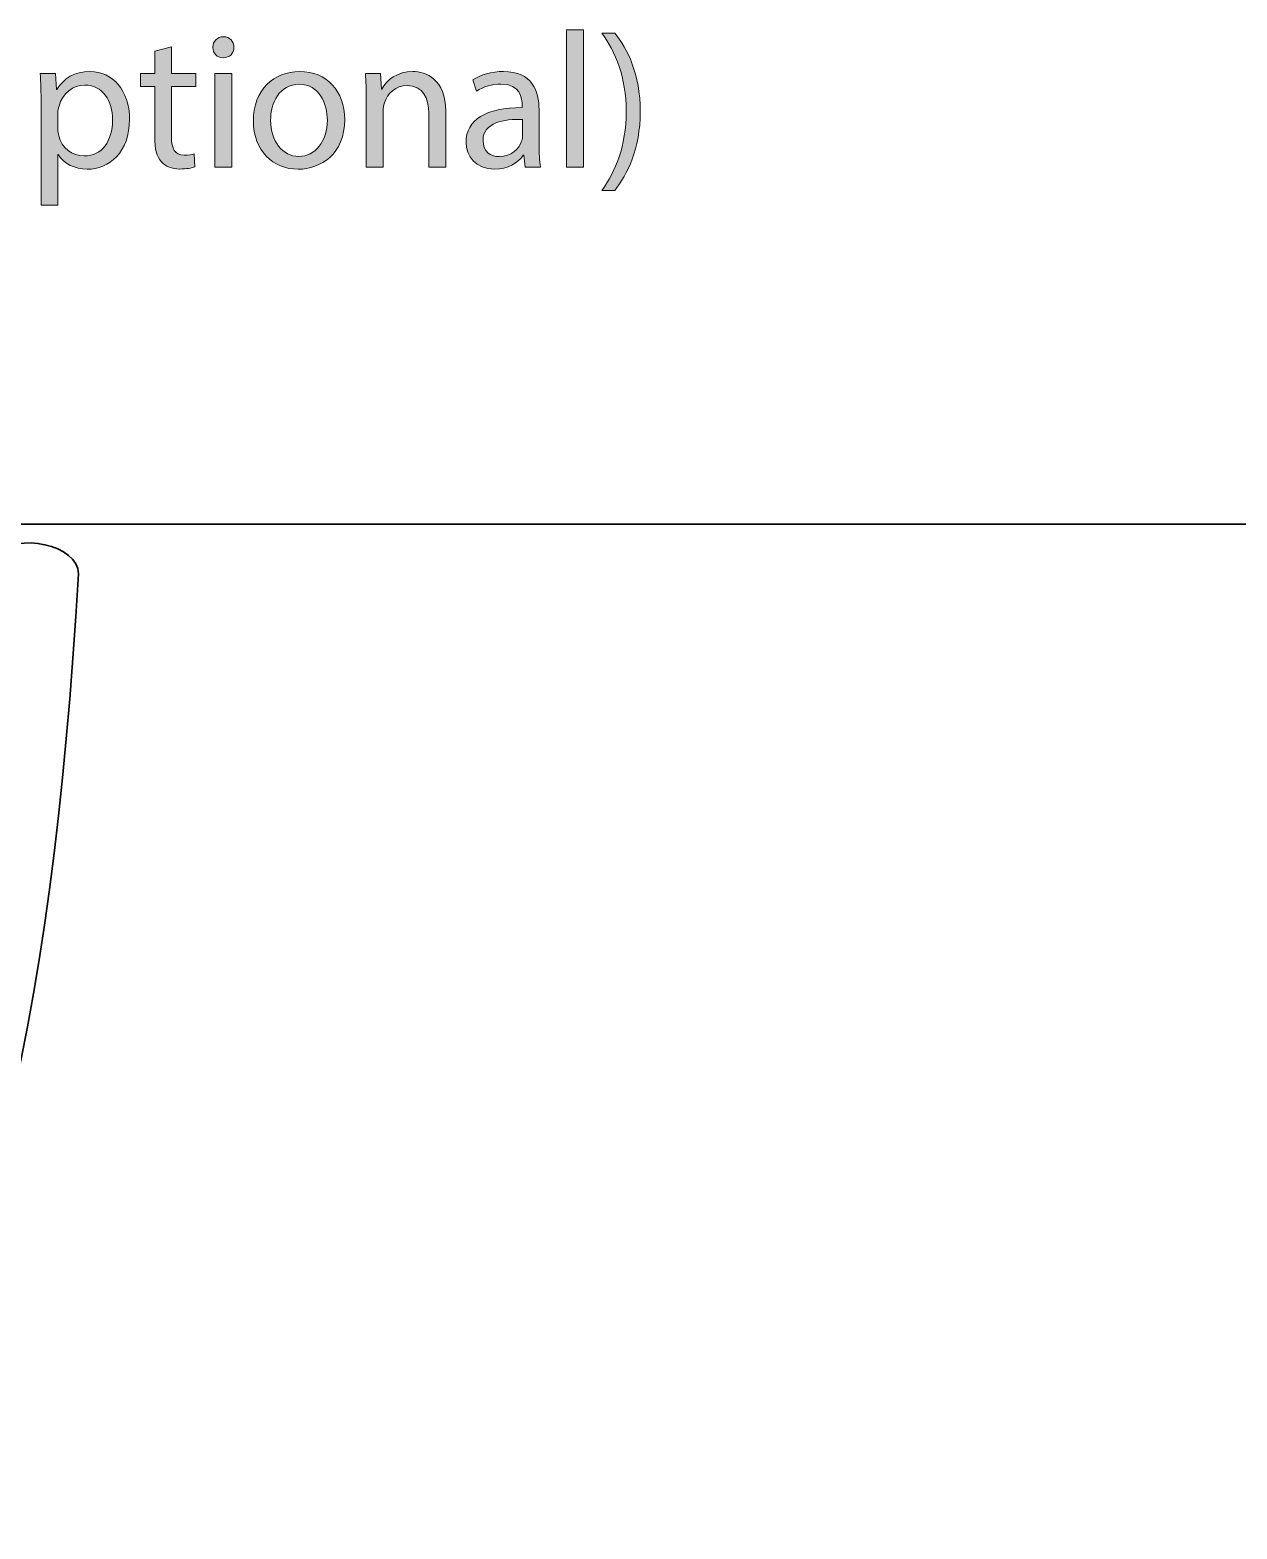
# Model space of a CAD drawing. Header units: inches. Extents: x 2019 to 3086, y -2762 to -1970.
# Drawn here: x 2585.7 to 2665, y -2069.2 to -1970.6 of the extents above; entities that cross this region are included whole.
import ezdxf

# ---------------------------------------------------------------- set-up
doc = ezdxf.new("R2010")
doc.units = ezdxf.units.IN
doc.header["$MEASUREMENT"] = 0
doc.layers.add('Layer 1', color=7, linetype='Continuous')

# ---------------------------------------------------------------- blocks, each defined once
blk = doc.blocks.new('block 2')
at = {"layer": 'Layer 1', "true_color": 0x231f20}
h = blk.add_hatch(color=179, dxfattribs=at)
h.dxf.hatch_style = 2
h.paths.add_polyline_path([(2620.928, -1970.571), (2622.045, -1970.571), (2622.045, -1979.587), (2620.928, -1979.587)])
h = blk.add_hatch(color=179, dxfattribs=at)
h.dxf.hatch_style = 2
edge = h.paths.add_edge_path()
edge.add_spline(control_points=[(2599.059, -1971.714), (2599.071, -1972.095), (2598.792, -1972.399), (2598.348, -1972.399), (2597.954, -1972.399), (2597.674, -1972.095), (2597.674, -1971.714), (2597.674, -1971.32), (2597.966, -1971.015), (2598.373, -1971.015), (2598.792, -1971.015), (2599.059, -1971.32), (2599.059, -1971.714)], knot_values=[0, 0, 0, 0, 1, 1, 1, 2, 2, 2, 3, 3, 3, 4, 4, 4, 4], degree=3, periodic=1)
h.paths.add_polyline_path([(2597.814, -1979.587), (2597.814, -1973.441), (2598.931, -1973.441), (2598.931, -1979.587)])
h = blk.add_hatch(color=179, dxfattribs=at)
h.dxf.hatch_style = 2
edge = h.paths.add_edge_path()
edge.add_spline(control_points=[(2623.252, -1981.123), (2624.153, -1979.866), (2624.852, -1978.215), (2624.852, -1975.93), (2624.852, -1973.656), (2624.166, -1972.031), (2623.252, -1970.774), (2623.252, -1970.774), (2624.115, -1970.774), (2624.115, -1970.774), (2624.928, -1971.815), (2625.779, -1973.441), (2625.779, -1975.942), (2625.779, -1978.431), (2624.928, -1980.044), (2624.115, -1981.123), (2624.115, -1981.123), (2623.252, -1981.123), (2623.252, -1981.123)], knot_values=[0, 0, 0, 0, 1, 1, 1, 2, 2, 2, 3, 3, 3, 4, 4, 4, 5, 5, 5, 6, 6, 6, 6], degree=3, periodic=1)
h = blk.add_hatch(color=179, dxfattribs=at)
h.dxf.hatch_style = 2
edge = h.paths.add_edge_path()
edge.add_spline(control_points=[(2594.957, -1971.676), (2594.957, -1971.676), (2594.957, -1973.441), (2594.957, -1973.441), (2594.957, -1973.441), (2596.556, -1973.441), (2596.556, -1973.441), (2596.556, -1973.441), (2596.556, -1974.291), (2596.556, -1974.291), (2596.556, -1974.291), (2594.957, -1974.291), (2594.957, -1974.291), (2594.957, -1974.291), (2594.957, -1977.606), (2594.957, -1977.606), (2594.957, -1978.368), (2595.172, -1978.799), (2595.794, -1978.799), (2596.086, -1978.799), (2596.303, -1978.761), (2596.442, -1978.723), (2596.442, -1978.723), (2596.493, -1979.561), (2596.493, -1979.561), (2596.277, -1979.65), (2595.934, -1979.714), (2595.503, -1979.714), (2594.982, -1979.714), (2594.563, -1979.549), (2594.296, -1979.244), (2593.978, -1978.914), (2593.864, -1978.368), (2593.864, -1977.644), (2593.864, -1977.644), (2593.864, -1974.291), (2593.864, -1974.291), (2593.864, -1974.291), (2592.912, -1974.291), (2592.912, -1974.291), (2592.912, -1974.291), (2592.912, -1973.441), (2592.912, -1973.441), (2592.912, -1973.441), (2593.864, -1973.441), (2593.864, -1973.441), (2593.864, -1973.441), (2593.864, -1971.968), (2593.864, -1971.968), (2593.864, -1971.968), (2594.957, -1971.676), (2594.957, -1971.676)], knot_values=[0, 0, 0, 0, 1, 1, 1, 2, 2, 2, 3, 3, 3, 4, 4, 4, 5, 5, 5, 6, 6, 6, 7, 7, 7, 8, 8, 8, 9, 9, 9, 10, 10, 10, 11, 11, 11, 12, 12, 12, 13, 13, 13, 14, 14, 14, 15, 15, 15, 16, 16, 16, 17, 17, 17, 17], degree=3, periodic=1)
h = blk.add_hatch(color=179, dxfattribs=at)
h.dxf.hatch_style = 2
edge = h.paths.add_edge_path()
edge.add_spline(control_points=[(2586.384, -1975.447), (2586.384, -1974.66), (2586.359, -1974.025), (2586.333, -1973.441), (2586.333, -1973.441), (2587.337, -1973.441), (2587.337, -1973.441), (2587.337, -1973.441), (2587.387, -1974.495), (2587.387, -1974.495), (2587.387, -1974.495), (2587.413, -1974.495), (2587.413, -1974.495), (2587.87, -1973.745), (2588.594, -1973.301), (2589.597, -1973.301), (2591.082, -1973.301), (2592.2, -1974.558), (2592.2, -1976.425), (2592.2, -1978.634), (2590.854, -1979.726), (2589.406, -1979.726), (2588.594, -1979.726), (2587.883, -1979.371), (2587.514, -1978.761), (2587.514, -1978.761), (2587.489, -1978.761), (2587.489, -1978.761), (2587.489, -1978.761), (2587.489, -1982.101), (2587.489, -1982.101), (2587.489, -1982.101), (2586.384, -1982.101), (2586.384, -1982.101), (2586.384, -1982.101), (2586.384, -1975.447), (2586.384, -1975.447)], knot_values=[0, 0, 0, 0, 1, 1, 1, 2, 2, 2, 3, 3, 3, 4, 4, 4, 5, 5, 5, 6, 6, 6, 7, 7, 7, 8, 8, 8, 9, 9, 9, 10, 10, 10, 11, 11, 11, 12, 12, 12, 12], degree=3, periodic=1)
edge = h.paths.add_edge_path()
edge.add_spline(control_points=[(2587.489, -1977.085), (2587.489, -1977.25), (2587.514, -1977.402), (2587.54, -1977.542), (2587.743, -1978.317), (2588.416, -1978.85), (2589.216, -1978.85), (2590.397, -1978.85), (2591.082, -1977.885), (2591.082, -1976.476), (2591.082, -1975.244), (2590.435, -1974.19), (2589.254, -1974.19), (2588.492, -1974.19), (2587.781, -1974.736), (2587.565, -1975.574), (2587.527, -1975.714), (2587.489, -1975.879), (2587.489, -1976.031), (2587.489, -1976.031), (2587.489, -1977.085), (2587.489, -1977.085)], knot_values=[0, 0, 0, 0, 1, 1, 1, 2, 2, 2, 3, 3, 3, 4, 4, 4, 5, 5, 5, 6, 6, 6, 7, 7, 7, 7], degree=3, periodic=1)
h = blk.add_hatch(color=179, dxfattribs=at)
h.dxf.hatch_style = 2
edge = h.paths.add_edge_path()
edge.add_spline(control_points=[(2606.348, -1976.463), (2606.348, -1978.736), (2604.773, -1979.726), (2603.287, -1979.726), (2601.624, -1979.726), (2600.341, -1978.507), (2600.341, -1976.564), (2600.341, -1974.507), (2601.687, -1973.301), (2603.389, -1973.301), (2605.154, -1973.301), (2606.348, -1974.584), (2606.348, -1976.463)], knot_values=[0, 0, 0, 0, 1, 1, 1, 2, 2, 2, 3, 3, 3, 4, 4, 4, 4], degree=3, periodic=1)
edge = h.paths.add_edge_path()
edge.add_spline(control_points=[(2601.472, -1976.526), (2601.472, -1977.872), (2602.246, -1978.888), (2603.338, -1978.888), (2604.405, -1978.888), (2605.205, -1977.885), (2605.205, -1976.501), (2605.205, -1975.46), (2604.684, -1974.139), (2603.364, -1974.139), (2602.043, -1974.139), (2601.472, -1975.358), (2601.472, -1976.526)], knot_values=[0, 0, 0, 0, 1, 1, 1, 2, 2, 2, 3, 3, 3, 4, 4, 4, 4], degree=3, periodic=1)
h = blk.add_hatch(color=179, dxfattribs=at)
h.dxf.hatch_style = 2
edge = h.paths.add_edge_path()
edge.add_spline(control_points=[(2607.758, -1975.104), (2607.758, -1974.469), (2607.745, -1973.949), (2607.707, -1973.441), (2607.707, -1973.441), (2608.698, -1973.441), (2608.698, -1973.441), (2608.698, -1973.441), (2608.761, -1974.457), (2608.761, -1974.457), (2608.761, -1974.457), (2608.786, -1974.457), (2608.786, -1974.457), (2609.091, -1973.872), (2609.802, -1973.301), (2610.818, -1973.301), (2611.669, -1973.301), (2612.99, -1973.809), (2612.99, -1975.917), (2612.99, -1975.917), (2612.99, -1979.587), (2612.99, -1979.587), (2612.99, -1979.587), (2611.872, -1979.587), (2611.872, -1979.587), (2611.872, -1979.587), (2611.872, -1976.044), (2611.872, -1976.044), (2611.872, -1975.053), (2611.504, -1974.228), (2610.45, -1974.228), (2609.714, -1974.228), (2609.142, -1974.749), (2608.952, -1975.371), (2608.901, -1975.51), (2608.875, -1975.701), (2608.875, -1975.891), (2608.875, -1975.891), (2608.875, -1979.587), (2608.875, -1979.587), (2608.875, -1979.587), (2607.758, -1979.587), (2607.758, -1979.587), (2607.758, -1979.587), (2607.758, -1975.104), (2607.758, -1975.104)], knot_values=[0, 0, 0, 0, 1, 1, 1, 2, 2, 2, 3, 3, 3, 4, 4, 4, 5, 5, 5, 6, 6, 6, 7, 7, 7, 8, 8, 8, 9, 9, 9, 10, 10, 10, 11, 11, 11, 12, 12, 12, 13, 13, 13, 14, 14, 14, 15, 15, 15, 15], degree=3, periodic=1)
h = blk.add_hatch(color=179, dxfattribs=at)
h.dxf.hatch_style = 2
edge = h.paths.add_edge_path()
edge.add_spline(control_points=[(2618.21, -1979.587), (2618.21, -1979.587), (2618.121, -1978.812), (2618.121, -1978.812), (2618.121, -1978.812), (2618.083, -1978.812), (2618.083, -1978.812), (2617.74, -1979.295), (2617.08, -1979.726), (2616.203, -1979.726), (2614.959, -1979.726), (2614.324, -1978.85), (2614.324, -1977.961), (2614.324, -1976.476), (2615.645, -1975.663), (2618.019, -1975.676), (2618.019, -1975.676), (2618.019, -1975.548), (2618.019, -1975.548), (2618.019, -1975.041), (2617.879, -1974.126), (2616.622, -1974.126), (2616.051, -1974.126), (2615.454, -1974.304), (2615.022, -1974.584), (2615.022, -1974.584), (2614.768, -1973.847), (2614.768, -1973.847), (2615.276, -1973.517), (2616.013, -1973.301), (2616.787, -1973.301), (2618.667, -1973.301), (2619.124, -1974.584), (2619.124, -1975.815), (2619.124, -1975.815), (2619.124, -1978.114), (2619.124, -1978.114), (2619.124, -1978.647), (2619.149, -1979.168), (2619.225, -1979.587), (2619.225, -1979.587), (2618.21, -1979.587), (2618.21, -1979.587)], knot_values=[0, 0, 0, 0, 1, 1, 1, 2, 2, 2, 3, 3, 3, 4, 4, 4, 5, 5, 5, 6, 6, 6, 7, 7, 7, 8, 8, 8, 9, 9, 9, 10, 10, 10, 11, 11, 11, 12, 12, 12, 13, 13, 13, 14, 14, 14, 14], degree=3, periodic=1)
edge = h.paths.add_edge_path()
edge.add_spline(control_points=[(2618.045, -1976.45), (2616.826, -1976.425), (2615.441, -1976.641), (2615.441, -1977.834), (2615.441, -1978.558), (2615.924, -1978.901), (2616.495, -1978.901), (2617.295, -1978.901), (2617.803, -1978.393), (2617.981, -1977.872), (2618.019, -1977.758), (2618.045, -1977.631), (2618.045, -1977.517), (2618.045, -1977.517), (2618.045, -1976.45), (2618.045, -1976.45)], knot_values=[0, 0, 0, 0, 1, 1, 1, 2, 2, 2, 3, 3, 3, 4, 4, 4, 5, 5, 5, 5], degree=3, periodic=1)
at = {"layer": 'Layer 1', "lineweight": 0}
for points in [[(2620.928, -1970.571), (2622.045, -1970.571), (2622.045, -1979.587), (2620.928, -1979.587), (2620.928, -1970.571)], [(2597.814, -1979.587), (2597.814, -1973.441), (2598.931, -1973.441), (2598.931, -1979.587), (2597.814, -1979.587)]]:
    blk.add_lwpolyline(points, dxfattribs=at)
for points, knots in [([(2599.059, -1971.714), (2599.071, -1972.095), (2598.792, -1972.399), (2598.348, -1972.399), (2597.954, -1972.399), (2597.674, -1972.095), (2597.674, -1971.714), (2597.674, -1971.32), (2597.966, -1971.015), (2598.373, -1971.015), (2598.792, -1971.015), (2599.059, -1971.32), (2599.059, -1971.714)], [0, 0, 0, 0, 1, 1, 1, 2, 2, 2, 3, 3, 3, 4, 4, 4, 4]), ([(2623.252, -1981.123), (2624.153, -1979.866), (2624.852, -1978.215), (2624.852, -1975.93), (2624.852, -1973.656), (2624.166, -1972.031), (2623.252, -1970.774), (2623.252, -1970.774), (2624.115, -1970.774), (2624.115, -1970.774), (2624.928, -1971.815), (2625.779, -1973.441), (2625.779, -1975.942), (2625.779, -1978.431), (2624.928, -1980.044), (2624.115, -1981.123), (2624.115, -1981.123), (2623.252, -1981.123), (2623.252, -1981.123)], [0, 0, 0, 0, 1, 1, 1, 2, 2, 2, 3, 3, 3, 4, 4, 4, 5, 5, 5, 6, 6, 6, 6]), ([(2594.957, -1971.676), (2594.957, -1971.676), (2594.957, -1973.441), (2594.957, -1973.441), (2594.957, -1973.441), (2596.556, -1973.441), (2596.556, -1973.441), (2596.556, -1973.441), (2596.556, -1974.291), (2596.556, -1974.291), (2596.556, -1974.291), (2594.957, -1974.291), (2594.957, -1974.291), (2594.957, -1974.291), (2594.957, -1977.606), (2594.957, -1977.606), (2594.957, -1978.368), (2595.172, -1978.799), (2595.794, -1978.799), (2596.086, -1978.799), (2596.303, -1978.761), (2596.442, -1978.723), (2596.442, -1978.723), (2596.493, -1979.561), (2596.493, -1979.561), (2596.277, -1979.65), (2595.934, -1979.714), (2595.503, -1979.714), (2594.982, -1979.714), (2594.563, -1979.549), (2594.296, -1979.244), (2593.978, -1978.914), (2593.864, -1978.368), (2593.864, -1977.644), (2593.864, -1977.644), (2593.864, -1974.291), (2593.864, -1974.291), (2593.864, -1974.291), (2592.912, -1974.291), (2592.912, -1974.291), (2592.912, -1974.291), (2592.912, -1973.441), (2592.912, -1973.441), (2592.912, -1973.441), (2593.864, -1973.441), (2593.864, -1973.441), (2593.864, -1973.441), (2593.864, -1971.968), (2593.864, -1971.968), (2593.864, -1971.968), (2594.957, -1971.676), (2594.957, -1971.676)], [0, 0, 0, 0, 1, 1, 1, 2, 2, 2, 3, 3, 3, 4, 4, 4, 5, 5, 5, 6, 6, 6, 7, 7, 7, 8, 8, 8, 9, 9, 9, 10, 10, 10, 11, 11, 11, 12, 12, 12, 13, 13, 13, 14, 14, 14, 15, 15, 15, 16, 16, 16, 17, 17, 17, 17]), ([(2586.384, -1975.447), (2586.384, -1974.66), (2586.359, -1974.025), (2586.333, -1973.441), (2586.333, -1973.441), (2587.337, -1973.441), (2587.337, -1973.441), (2587.337, -1973.441), (2587.387, -1974.495), (2587.387, -1974.495), (2587.387, -1974.495), (2587.413, -1974.495), (2587.413, -1974.495), (2587.87, -1973.745), (2588.594, -1973.301), (2589.597, -1973.301), (2591.082, -1973.301), (2592.2, -1974.558), (2592.2, -1976.425), (2592.2, -1978.634), (2590.854, -1979.726), (2589.406, -1979.726), (2588.594, -1979.726), (2587.883, -1979.371), (2587.514, -1978.761), (2587.514, -1978.761), (2587.489, -1978.761), (2587.489, -1978.761), (2587.489, -1978.761), (2587.489, -1982.101), (2587.489, -1982.101), (2587.489, -1982.101), (2586.384, -1982.101), (2586.384, -1982.101), (2586.384, -1982.101), (2586.384, -1975.447), (2586.384, -1975.447)], [0, 0, 0, 0, 1, 1, 1, 2, 2, 2, 3, 3, 3, 4, 4, 4, 5, 5, 5, 6, 6, 6, 7, 7, 7, 8, 8, 8, 9, 9, 9, 10, 10, 10, 11, 11, 11, 12, 12, 12, 12]), ([(2606.348, -1976.463), (2606.348, -1978.736), (2604.773, -1979.726), (2603.287, -1979.726), (2601.624, -1979.726), (2600.341, -1978.507), (2600.341, -1976.564), (2600.341, -1974.507), (2601.687, -1973.301), (2603.389, -1973.301), (2605.154, -1973.301), (2606.348, -1974.584), (2606.348, -1976.463)], [0, 0, 0, 0, 1, 1, 1, 2, 2, 2, 3, 3, 3, 4, 4, 4, 4]), ([(2607.758, -1975.104), (2607.758, -1974.469), (2607.745, -1973.949), (2607.707, -1973.441), (2607.707, -1973.441), (2608.698, -1973.441), (2608.698, -1973.441), (2608.698, -1973.441), (2608.761, -1974.457), (2608.761, -1974.457), (2608.761, -1974.457), (2608.786, -1974.457), (2608.786, -1974.457), (2609.091, -1973.872), (2609.802, -1973.301), (2610.818, -1973.301), (2611.669, -1973.301), (2612.99, -1973.809), (2612.99, -1975.917), (2612.99, -1975.917), (2612.99, -1979.587), (2612.99, -1979.587), (2612.99, -1979.587), (2611.872, -1979.587), (2611.872, -1979.587), (2611.872, -1979.587), (2611.872, -1976.044), (2611.872, -1976.044), (2611.872, -1975.053), (2611.504, -1974.228), (2610.45, -1974.228), (2609.714, -1974.228), (2609.142, -1974.749), (2608.952, -1975.371), (2608.901, -1975.51), (2608.875, -1975.701), (2608.875, -1975.891), (2608.875, -1975.891), (2608.875, -1979.587), (2608.875, -1979.587), (2608.875, -1979.587), (2607.758, -1979.587), (2607.758, -1979.587), (2607.758, -1979.587), (2607.758, -1975.104), (2607.758, -1975.104)], [0, 0, 0, 0, 1, 1, 1, 2, 2, 2, 3, 3, 3, 4, 4, 4, 5, 5, 5, 6, 6, 6, 7, 7, 7, 8, 8, 8, 9, 9, 9, 10, 10, 10, 11, 11, 11, 12, 12, 12, 13, 13, 13, 14, 14, 14, 15, 15, 15, 15]), ([(2618.21, -1979.587), (2618.21, -1979.587), (2618.121, -1978.812), (2618.121, -1978.812), (2618.121, -1978.812), (2618.083, -1978.812), (2618.083, -1978.812), (2617.74, -1979.295), (2617.08, -1979.726), (2616.203, -1979.726), (2614.959, -1979.726), (2614.324, -1978.85), (2614.324, -1977.961), (2614.324, -1976.476), (2615.645, -1975.663), (2618.019, -1975.676), (2618.019, -1975.676), (2618.019, -1975.548), (2618.019, -1975.548), (2618.019, -1975.041), (2617.879, -1974.126), (2616.622, -1974.126), (2616.051, -1974.126), (2615.454, -1974.304), (2615.022, -1974.584), (2615.022, -1974.584), (2614.768, -1973.847), (2614.768, -1973.847), (2615.276, -1973.517), (2616.013, -1973.301), (2616.787, -1973.301), (2618.667, -1973.301), (2619.124, -1974.584), (2619.124, -1975.815), (2619.124, -1975.815), (2619.124, -1978.114), (2619.124, -1978.114), (2619.124, -1978.647), (2619.149, -1979.168), (2619.225, -1979.587), (2619.225, -1979.587), (2618.21, -1979.587), (2618.21, -1979.587)], [0, 0, 0, 0, 1, 1, 1, 2, 2, 2, 3, 3, 3, 4, 4, 4, 5, 5, 5, 6, 6, 6, 7, 7, 7, 8, 8, 8, 9, 9, 9, 10, 10, 10, 11, 11, 11, 12, 12, 12, 13, 13, 13, 14, 14, 14, 14]), ([(2587.489, -1977.085), (2587.489, -1977.25), (2587.514, -1977.402), (2587.54, -1977.542), (2587.743, -1978.317), (2588.416, -1978.85), (2589.216, -1978.85), (2590.397, -1978.85), (2591.082, -1977.885), (2591.082, -1976.476), (2591.082, -1975.244), (2590.435, -1974.19), (2589.254, -1974.19), (2588.492, -1974.19), (2587.781, -1974.736), (2587.565, -1975.574), (2587.527, -1975.714), (2587.489, -1975.879), (2587.489, -1976.031), (2587.489, -1976.031), (2587.489, -1977.085), (2587.489, -1977.085)], [0, 0, 0, 0, 1, 1, 1, 2, 2, 2, 3, 3, 3, 4, 4, 4, 5, 5, 5, 6, 6, 6, 7, 7, 7, 7]), ([(2601.472, -1976.526), (2601.472, -1977.872), (2602.246, -1978.888), (2603.338, -1978.888), (2604.405, -1978.888), (2605.205, -1977.885), (2605.205, -1976.501), (2605.205, -1975.46), (2604.684, -1974.139), (2603.364, -1974.139), (2602.043, -1974.139), (2601.472, -1975.358), (2601.472, -1976.526)], [0, 0, 0, 0, 1, 1, 1, 2, 2, 2, 3, 3, 3, 4, 4, 4, 4]), ([(2618.045, -1976.45), (2616.826, -1976.425), (2615.441, -1976.641), (2615.441, -1977.834), (2615.441, -1978.558), (2615.924, -1978.901), (2616.495, -1978.901), (2617.295, -1978.901), (2617.803, -1978.393), (2617.981, -1977.872), (2618.019, -1977.758), (2618.045, -1977.631), (2618.045, -1977.517), (2618.045, -1977.517), (2618.045, -1976.45), (2618.045, -1976.45)], [0, 0, 0, 0, 1, 1, 1, 2, 2, 2, 3, 3, 3, 4, 4, 4, 5, 5, 5, 5])]:
    blk.add_open_spline(points, degree=3, knots=knots, dxfattribs=at)

msp = doc.modelspace()

# ---------------------------------------------------------------- linework, layer by layer
at = {"layer": 'Layer 1', "color": 240, "lineweight": 35, "true_color": 0xed1c24}
msp.add_lwpolyline([(2019.466, -2003.072), (3086.266, -2003.072)], dxfattribs=at)
at = {"layer": 'Layer 1', "color": 179, "lineweight": 35, "true_color": 0x231f20}
msp.add_open_spline([(2511.718, -2345.341), (2511.718, -2345.341), (2547.862, -2345.341), (2547.862, -2345.341), (2614.661, -2345.341), (2664.278, -2293.481), (2664.278, -2223.341), (2664.278, -2223.341), (2664.278, -2104.766), (2664.278, -2104.766), (2664.278, -2101.259), (2661.57, -2098.416), (2658.23, -2098.416), (2658.23, -2098.416), (2629.17, -2098.416), (2629.17, -2098.416), (2629.17, -2098.416), (2629.17, -2098.411), (2629.17, -2098.411), (2629.17, -2098.411), (2637.482, -2098.411), (2637.482, -2098.411), (2637.482, -2098.411), (2637.482, -2095.941), (2637.482, -2095.941), (2637.482, -2095.941), (2629.17, -2090.323), (2629.17, -2090.323), (2629.17, -2090.323), (2623.864, -2090.323), (2623.864, -2090.323), (2622.872, -2090.323), (2622.029, -2091.05), (2621.885, -2092.032), (2621.885, -2092.032), (2620.95, -2098.411), (2620.95, -2098.411), (2620.95, -2098.411), (2620.95, -2098.416), (2620.95, -2098.416), (2620.95, -2098.416), (2575.785, -2098.416), (2575.785, -2098.416), (2575.785, -2098.416), (2575.785, -2098.411), (2575.785, -2098.411), (2575.785, -2098.411), (2584.097, -2098.411), (2584.097, -2098.411), (2584.097, -2098.411), (2584.097, -2095.941), (2584.097, -2095.941), (2584.097, -2095.941), (2575.785, -2090.323), (2575.785, -2090.323), (2575.785, -2090.323), (2570.48, -2090.323), (2570.48, -2090.323), (2569.487, -2090.323), (2568.645, -2091.05), (2568.501, -2092.032), (2568.501, -2092.032), (2567.566, -2098.411), (2567.566, -2098.411), (2567.566, -2098.411), (2567.566, -2098.416), (2567.566, -2098.416), (2567.566, -2098.416), (2524.078, -2098.416), (2524.078, -2098.416), (2524.078, -2098.416), (2524.078, -2098.159), (2524.078, -2098.159), (2569.669, -2084.665), (2585.369, -2066.834), (2588.841, -2006.332), (2588.865, -2004.427), (2584.699, -2003.566), (2583.513, -2005.057), (2573.486, -2017.668), (2545.415, -2040.482), (2511.678, -2040.572)], degree=3, knots=[0, 0, 0, 0, 1, 1, 1, 2, 2, 2, 3, 3, 3, 4, 4, 4, 5, 5, 5, 6, 6, 6, 7, 7, 7, 8, 8, 8, 9, 9, 9, 10, 10, 10, 11, 11, 11, 12, 12, 12, 13, 13, 13, 14, 14, 14, 15, 15, 15, 16, 16, 16, 17, 17, 17, 18, 18, 18, 19, 19, 19, 20, 20, 20, 21, 21, 21, 22, 22, 22, 23, 23, 23, 24, 24, 24, 25, 25, 25, 26, 26, 26, 27, 27, 27, 27], dxfattribs=at)

# ---------------------------------------------------------------- block references
at = {"layer": 'Layer 1'}
msp.add_blockref('block 2', (0, 0), dxfattribs=at)

doc.saveas('drawing.dxf')
